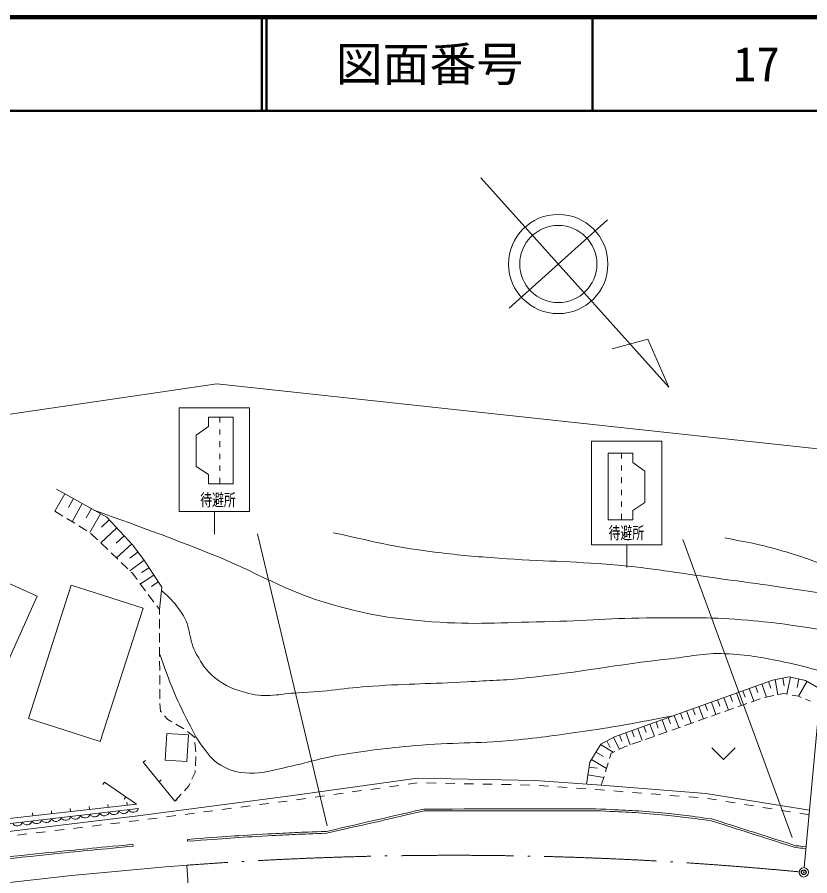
# Model space of a CAD drawing. Units: millimetres, scale not verified. Extents: x 40000 to 680000, y 20000 to 380000.
# Drawn here: x 482642 to 567196, y 288369 to 380000 of the extents above; entities that cross this region are included whole.
import ezdxf
from ezdxf.enums import TextEntityAlignment as Align

# ---------------------------------------------------------------- set-up
doc = ezdxf.new("R2010")
doc.units = ezdxf.units.MM
doc.header["$LTSCALE"] = 1000
doc.header["$PDMODE"] = 32
doc.header["$PDSIZE"] = 500
doc.linetypes.add('LONG_DASHED_DOTTED', pattern=[15.25, 12, -1.5, 0.25, -1.5])
for name, color, linetype, lineweight in [('M-BGD', 7, 'Continuous', 13), ('M-BMK', 7, 'LONG_DASHED_DOTTED', 13), ('M-STR-HTXT', 7, 'Continuous', 13), ('M-STR-STRC', 7, 'Continuous', 13), ('M-TTL', 2, 'Continuous', 140), ('M-TTL-LINE', 7, 'Continuous', 50)]:
    doc.layers.add(name, color=color, linetype=linetype, lineweight=lineweight)
doc.layers.add('M-OTRS', color=6, linetype='Continuous')
doc.layers.add('M-TTL-TXT', color=7, linetype='Continuous')
doc.styles.add('ＭＳ ゴシック', font='')
doc.styles.get('ＭＳ ゴシック').set_extended_font_data('MS Gothic')

msp = doc.modelspace()

# ---------------------------------------------------------------- linework, layer by layer
at = {"layer": 'M-BGD'}
for p, q in [((487717, 329145), (486669, 327270)), ((488654, 328621), (488130, 327684)), ((489591, 328097), (488509, 326160)), ((487513, 326761), (486657, 327278)), ((490560, 327556), (490018, 326588)), ((488797, 325986), (487941, 326503)), ((491528, 327015), (490396, 324990)), ((492469, 326358), (491621, 325567)), ((490071, 325194), (489223, 325724)), ((493260, 325510), (491552, 323916)), ((490514, 324917), (490495, 324929)), ((491217, 324238), (490514, 324917)), ((494057, 324656), (493203, 323859)), ((492297, 323197), (491577, 323891)), ((494855, 323802), (493236, 322291)), ((493377, 322156), (492657, 322850)), ((495531, 322927), (494643, 322266)), ((494457, 321114), (493737, 321809)), ((496191, 322039), (494671, 320908)), ((494936, 320653), (494817, 320767)), ((496711, 321247), (495916, 320732)), ((495434, 319983), (494936, 320653)), ((497226, 320452), (495782, 319516)), ((496330, 318780), (495733, 319582)), ((497694, 319730), (496972, 319262)), ((497226, 317577), (496629, 318379)), ((497818, 316784), (497525, 317176)), ((497820, 316273), (497818, 316784)), ((497826, 314773), (497822, 315773)), ((497832, 313273), (497828, 314273)), ((497838, 311773), (497834, 312773)), ((497844, 310273), (497840, 311273)), ((497850, 308773), (497846, 309773)), ((562080, 308857), (562587, 307451)), ((562783, 309110), (563036, 308407)), ((563499, 309316), (563801, 307693)), ((564310, 309468), (564461, 308656)), ((565121, 309569), (564740, 307760)), ((566025, 309378), (565835, 308474)), ((566905, 309125), (565971, 307534)), ((497856, 307273), (497852, 308273)), ((559373, 307881), (559860, 306531)), ((560048, 308124), (560291, 307449)), ((560723, 308367), (561212, 307010)), ((561402, 308612), (561646, 307933)), ((557365, 307157), (557605, 306490)), ((558032, 307398), (558515, 306056)), ((558703, 307639), (558944, 306968)), ((560948, 306917), (561891, 307250)), ((562363, 307415), (563344, 307607)), ((563835, 307703), (564427, 307818)), ((564427, 307818), (564817, 307746)), ((565309, 307656), (565990, 307530)), ((565990, 307530), (566275, 307415)), ((566739, 307229), (567284, 307009)), ((497927, 305937), (497870, 306774)), ((554712, 306201), (554950, 305542)), ((555372, 306439), (555849, 305113)), ((556035, 306678), (556274, 306015)), ((556698, 306917), (557178, 305583)), ((558120, 305916), (559063, 306250)), ((559534, 306416), (560477, 306750)), ((498035, 305817), (497927, 305937)), ((498722, 305049), (498368, 305444)), ((552090, 305257), (552325, 304605)), ((552742, 305491), (553215, 304180)), ((553398, 305728), (553634, 305072)), ((554053, 305964), (554528, 304645)), ((555292, 304915), (556235, 305249)), ((556706, 305416), (557649, 305749)), ((499126, 304810), (498722, 305049)), ((500416, 304045), (499556, 304555)), ((549499, 304323), (549731, 303679)), ((550143, 304555), (550610, 303259)), ((550791, 304788), (551024, 304140)), ((551439, 305022), (551908, 303718)), ((552464, 303915), (553406, 304248)), ((553878, 304415), (554820, 304749)), ((501548, 303157), (500822, 303756)), ((546908, 303389), (547148, 302722)), ((547574, 303629), (548036, 302348)), ((548215, 303860), (548445, 303219)), ((548855, 304091), (549319, 302802)), ((551050, 303415), (551992, 303748)), ((501554, 303098), (501548, 303157)), ((501703, 301606), (501604, 302601)), ((545541, 302767), (545909, 302061)), ((546247, 303135), (546902, 301878)), ((548221, 302414), (549164, 302748)), ((549635, 302914), (550578, 303248)), ((544384, 301575), (545183, 301101)), ((544859, 302374), (546228, 301561)), ((546013, 301461), (546382, 301634)), ((546835, 301846), (547501, 302159)), ((547501, 302159), (547750, 302247)), ((556732, 302022), (557982, 300772)), ((559232, 302022), (557982, 300772)), ((501650, 300108), (501694, 301107)), ((543910, 300777), (545508, 299828)), ((545838, 300895), (546013, 301461)), ((543656, 299977), (544500, 299844)), ((545394, 299462), (545690, 300417)), ((501286, 298682), (501619, 299399)), ((501619, 299399), (501628, 299608)), ((543523, 299133), (545210, 298867)), ((544950, 298029), (545246, 298984)), ((500475, 297440), (500951, 297962)), ((500951, 297962), (501075, 298228)), ((522352, 297875), (523342, 298014)), ((524332, 298152), (525323, 298291)), ((526322, 298282), (527322, 298261)), ((528321, 298241), (529321, 298221)), ((530321, 298200), (531321, 298180)), ((532321, 298159), (533320, 298139)), ((534320, 298119), (535320, 298098)), ((536320, 298078), (537320, 298057)), ((538318, 298015), (539316, 297942)), ((540313, 297869), (541310, 297795)), ((499463, 296333), (500138, 297071)), ((514429, 296764), (515419, 296903)), ((516410, 297042), (517400, 297181)), ((518390, 297320), (519381, 297458)), ((520371, 297597), (521361, 297736)), ((542308, 297722), (543305, 297649)), ((544302, 297575), (544913, 297531)), ((544913, 297531), (545299, 297500)), ((546296, 297423), (547293, 297345)), ((548290, 297267), (549287, 297189)), ((550284, 297112), (551281, 297034)), ((552278, 296956), (553275, 296878)), ((508483, 295963), (509474, 296093)), ((510466, 296222), (511458, 296352)), ((512448, 296487), (513439, 296626)), ((554272, 296801), (555269, 296723)), ((556264, 296627), (557251, 296469)), ((558239, 296310), (559226, 296151)), ((560213, 295993), (561201, 295834)), ((500550, 294927), (501542, 295056)), ((502534, 295186), (503525, 295315)), ((504517, 295445), (505508, 295574)), ((506500, 295704), (507491, 295834)), ((562188, 295676), (563175, 295517)), ((564163, 295358), (565150, 295200)), ((494600, 294160), (495592, 294281)), ((496584, 294408), (497576, 294538)), ((498567, 294667), (499559, 294797)), ((566137, 295041), (567111, 294885)), ((486658, 293196), (487651, 293317)), ((488643, 293437), (489636, 293558)), ((490629, 293678), (491621, 293799)), ((492614, 293919), (493607, 294040)), ((482687, 292714), (483680, 292835)), ((484672, 292955), (485665, 293076)), ((494981, 291731), (495001, 291532)), ((500818, 292052), (500804, 292251))]:
    msp.add_line(p, q, dxfattribs=at)
at = {"layer": 'M-BGD', "lineweight": 18}
for p, q in [((496092, 300494), (496325, 300682)), ((496092, 300494), (496325, 300682)), ((499463, 296333), (496092, 300494)), ((491962, 298368), (491792, 298120)), ((497778, 298413), (498011, 298602)), ((492349, 295690), (492315, 295989)), ((494230, 296809), (494060, 296561)), ((494358, 295916), (494325, 296214)), ((499463, 296333), (499696, 296522)), ((484309, 294787), (484275, 295085)), ((486319, 295013), (486285, 295311)), ((488329, 295239), (488295, 295537)), ((490339, 295465), (490305, 295763))]:
    msp.add_line(p, q, dxfattribs=at)
at = {"layer": 'M-BGD'}
for points in [[(486844, 329633), (492213, 326632), (494977, 323671), (496240, 321973), (498056, 319170), (497818, 316784)], [(543367, 298146), (543736, 300484), (544890, 302428), (546348, 303187), (563203, 309261), (564995, 309595), (566726, 309231), (568346, 308280)], [(448890, 289116), (495783, 294808), (511812, 296903), (525362, 298802), (537936, 298545), (544950, 298029), (556105, 297159), (567157, 295384)], [(472494, 298630), (471856, 292769), (495566, 295555)]]:
    msp.add_lwpolyline(points, dxfattribs=at)
at = {"layer": 'M-BGD', "lineweight": 18}
for points in [[(472402, 323796), (484771, 318201), (480318, 308355), (477497, 309631), (476364, 307124), (471839, 309171), (472973, 311677), (466580, 314569), (469103, 320148), (470473, 319529)], [(488413, 319380), (483845, 305163), (491499, 302703), (496067, 316920)]]:
    msp.add_lwpolyline(points, close=True, dxfattribs=at)
at = {"layer": 'M-BGD'}
msp.add_lwpolyline([(498416, 300715), (500734, 300553), (500933, 303405), (498615, 303567)], close=True, dxfattribs=at)
at = {"layer": 'M-BGD', "lineweight": 18}
msp.add_lwpolyline([(491962, 298368), (495363, 296029), (472250, 293432)], dxfattribs=at)
at = {"layer": 'M-BGD'}
for centre in [(490902, 295218), (491933, 295339), (492964, 295461), (493995, 295582), (495026, 295703), (483686, 294370), (484717, 294492), (485748, 294613), (486779, 294734), (487810, 294855), (488841, 294976), (489872, 295097), (482656, 294249)]:
    msp.add_arc(centre, 560, 208.70988, 344.69413, dxfattribs=at)
for points, knots in [([(490846, 327396), (496811, 325239), (498387, 324662), (503170, 322778), (508363, 320733), (510988, 318798), (516360, 317286), (520374, 316157), (522725, 315808), (526882, 315490), (531559, 315132), (534201, 315409), (538892, 315490), (543465, 315569), (546020, 315888), (550594, 315901), (554504, 315911), (556706, 315985), (560602, 315644), (563868, 315358), (565019, 315189), (568922, 314529)], [0, 0, 0, 0, 1, 1, 1, 2, 2, 2, 3, 3, 3, 4, 4, 4, 5, 5, 5, 6, 6, 6, 7, 7, 7, 7]), ([(569280, 318415), (563352, 319288), (561838, 319514), (557060, 320161), (552874, 320727), (550543, 321183), (546334, 321546), (541532, 321961), (538823, 321916), (534016, 322265), (531445, 322452), (530004, 322565), (527446, 322881), (523072, 323421), (521577, 323831), (516360, 324985)], [0, 0, 0, 0, 1, 1, 1, 2, 2, 2, 3, 3, 3, 4, 4, 4, 5, 5, 5, 5]), ([(558138, 324421), (561228, 323834), (562157, 323689), (564656, 322932), (566592, 322346), (567273, 322102), (569538, 321206)], [0, 0, 0, 0, 1, 1, 1, 2, 2, 2, 2]), ([(568519, 310161), (566638, 310703), (566085, 310839), (564502, 311179), (562224, 311668), (560925, 311892), (558600, 312051), (556152, 312219), (554777, 311812), (552339, 311538), (546309, 310860), (542972, 310152), (536941, 309485), (534485, 309213), (533095, 309218), (530628, 309075), (526702, 308846), (524493, 308881), (520569, 308613), (517456, 308400), (515731, 308030), (512614, 307894), (510551, 307804), (509325, 307319), (507327, 307843), (505809, 308241), (504917, 308566), (503683, 309536), (502729, 310288), (502397, 310951), (501784, 312000), (500866, 313572), (501227, 314876), (500214, 316388), (499502, 317452), (499098, 317888), (498021, 318825)], [0, 0, 0, 0, 1, 1, 1, 2, 2, 2, 3, 3, 3, 4, 4, 4, 5, 5, 5, 6, 6, 6, 7, 7, 7, 8, 8, 8, 9, 9, 9, 10, 10, 10, 11, 11, 11, 12, 12, 12, 12]), ([(497837, 312094), (498407, 310409), (498575, 309934), (499130, 308581), (499768, 307023), (500168, 306165), (500946, 304672), (501426, 303751), (501635, 303188), (502265, 302361), (502983, 301417), (503337, 300758), (504367, 300169), (505614, 299457), (506508, 299297), (507943, 299325), (509199, 299349), (509876, 299648), (511106, 299900), (513378, 300364), (514604, 300851), (516892, 301229), (520072, 301755), (521869, 301973), (525078, 302263), (529161, 302632), (531476, 302450), (535556, 302840), (538567, 303128), (540246, 303374), (543239, 303812), (546914, 304349), (548118, 304592), (552605, 305442)], [0, 0, 0, 0, 1, 1, 1, 2, 2, 2, 3, 3, 3, 4, 4, 4, 5, 5, 5, 6, 6, 6, 7, 7, 7, 8, 8, 8, 9, 9, 9, 10, 10, 10, 11, 11, 11, 11]), ([(556694, 294242), (553973, 294615), (553228, 294709), (550997, 294916), (548400, 295156), (547525, 295182), (544330, 295312)], [0, 0, 0, 0, 1, 1, 1, 2, 2, 2, 2]), ([(544334, 295512), (547535, 295382), (548412, 295356), (551015, 295115), (553256, 294908), (554005, 294813), (556738, 294437)], [0, 0, 0, 0, 1, 1, 1, 2, 2, 2, 2]), ([(500804, 292251), (504951, 292565), (506026, 292656), (509378, 292835), (511822, 292966), (512608, 293003), (515639, 293116)], [0, 0, 0, 0, 1, 1, 1, 2, 2, 2, 2]), ([(515661, 292916), (512625, 292803), (511838, 292767), (509389, 292636), (506038, 292456), (504964, 292365), (500818, 292052)], [0, 0, 0, 0, 1, 1, 1, 2, 2, 2, 2]), ([(471373, 289291), (478474, 290066), (480271, 290270), (485979, 290846), (489495, 291201), (490603, 291312), (494981, 291731)], [0, 0, 0, 0, 1, 1, 1, 2, 2, 2, 2]), ([(495001, 291532), (490623, 291113), (489515, 291002), (486000, 290647), (480292, 290071), (478494, 289867), (471395, 289092)], [0, 0, 0, 0, 1, 1, 1, 2, 2, 2, 2])]:
    msp.add_open_spline(points, degree=3, knots=knots, dxfattribs=at)
for points in [[(515639, 293116), (520837, 294307), (520837, 294307), (526034, 295498)], [(526057, 295298), (520858, 294107), (520856, 294107), (515661, 292916)], [(526034, 295498), (535184, 295505), (535184, 295505), (544334, 295512)], [(544330, 295312), (535192, 295305), (535183, 295305), (526057, 295298)], [(565625, 291397), (561157, 292820), (561151, 292822), (556694, 294242)], [(556738, 294437), (561212, 293012), (561212, 293012), (565685, 291587)], [(566778, 291272), (566201, 291335), (566201, 291335), (565625, 291397)], [(565685, 291587), (566241, 291529), (566241, 291529), (566796, 291472)]]:
    msp.add_open_spline(points, degree=3, dxfattribs=at)
at = {"layer": 'M-BMK'}
msp.add_lwpolyline([(467669, 285953), (471129, 286385), (474590, 286811), (478052, 287226), (481516, 287630), (484982, 288018), (488449, 288387), (491919, 288736), (495391, 289060), (498865, 289357), (500962, 289521)], dxfattribs=at)
at = {"layer": 'M-BMK', "linetype": 'Continuous'}
msp.add_circle((566545, 288743), 500, dxfattribs=at)
at = {"layer": 'M-BMK'}
msp.add_arc((529216, -93657), 384217, 84.49916, 94.25238, dxfattribs=at)
at = {"layer": 'M-OTRS'}
msp.add_point((566545, 288743), dxfattribs=at)
at = {"layer": 'M-STR-HTXT'}
for p, q in [((532109, 362847), (552155, 340527)), ((545615, 358373), (535112, 348940)), ((549930, 345645), (546125, 344600)), ((552155, 340527), (549930, 345645)), ((570922, 336220), (566591, 289241)), ((500726, 289503), (502728, 262574))]:
    msp.add_line(p, q, dxfattribs=at)
msp.add_lwpolyline([(378666, 322479), (503957, 340876), (570686, 333661)], dxfattribs=at)
for radius in [5294, 4118]:
    msp.add_circle((540363, 353656), radius, dxfattribs=at)
at = {"layer": 'M-STR-STRC'}
for p, q in [((503052, 336315), (503052, 337323)), ((504262, 337323), (504262, 336739)), ((501742, 335408), (503052, 336315)), ((501742, 335408), (501742, 332062)), ((504262, 336013), (504262, 335449)), ((504262, 334743), (504262, 334118)), ((504262, 333413), (504262, 332828)), ((547091, 333484), (547091, 332899)), ((548300, 332476), (548300, 333484)), ((503052, 331195), (501742, 332062)), ((504262, 332163), (504262, 331578)), ((547091, 332174), (547091, 331609)), ((549610, 331569), (548300, 332476)), ((504262, 330833), (504262, 330188)), ((547091, 330904), (547091, 330279)), ((549610, 331569), (549610, 328223)), ((547091, 329573), (547091, 328989)), ((547091, 328324), (547091, 327739)), ((548300, 327356), (549610, 328223)), ((503682, 327240), (503682, 324840)), ((547091, 326993), (547091, 326348)), ((515718, 293707), (508276, 324868)), ((547669, 323681), (547669, 321282)), ((565323, 292469), (553636, 324256))]:
    msp.add_line(p, q, dxfattribs=at)
for points in [[(499928, 327240), (507436, 327240), (507436, 338326), (499928, 338326)], [(543914, 323681), (551423, 323681), (551423, 334767), (543914, 334767)]]:
    msp.add_lwpolyline(points, close=True, dxfattribs=at)
for points in [[(503052, 337323), (505673, 337323), (505673, 330188), (503052, 330188), (503052, 331195)], [(548300, 333484), (545680, 333484), (545680, 326348), (548300, 326348), (548300, 327356)]]:
    msp.add_lwpolyline(points, dxfattribs=at)
at = {"layer": 'M-TTL'}
msp.add_line((680000, 380000), (40000, 380000), dxfattribs=at)
at = {"layer": 'M-TTL-LINE'}
for p, q in [((508747, 380000), (508747, 370000)), ((509247, 380000), (509247, 370000)), ((543997, 380000), (543997, 370000)), ((40000, 370000), (680000, 370000))]:
    msp.add_line(p, q, dxfattribs=at)

# ---------------------------------------------------------------- texts
at = {"layer": 'M-STR-STRC', "style": 'ＭＳ ゴシック', "width": 0.7}
for p in [(504063, 328485), (547619, 324962)]:
    msp.add_text('待避所', height=1320, dxfattribs=at).set_placement(p, align=Align.MIDDLE_CENTER)
at = {"layer": 'M-TTL-TXT', "style": 'ＭＳ ゴシック'}
for s, p in [('図面番号', (526622, 375000)), ('17', (561497, 375000))]:
    msp.add_text(s, height=3666, dxfattribs=at).set_placement(p, align=Align.MIDDLE_CENTER)

doc.saveas('drawing.dxf')
